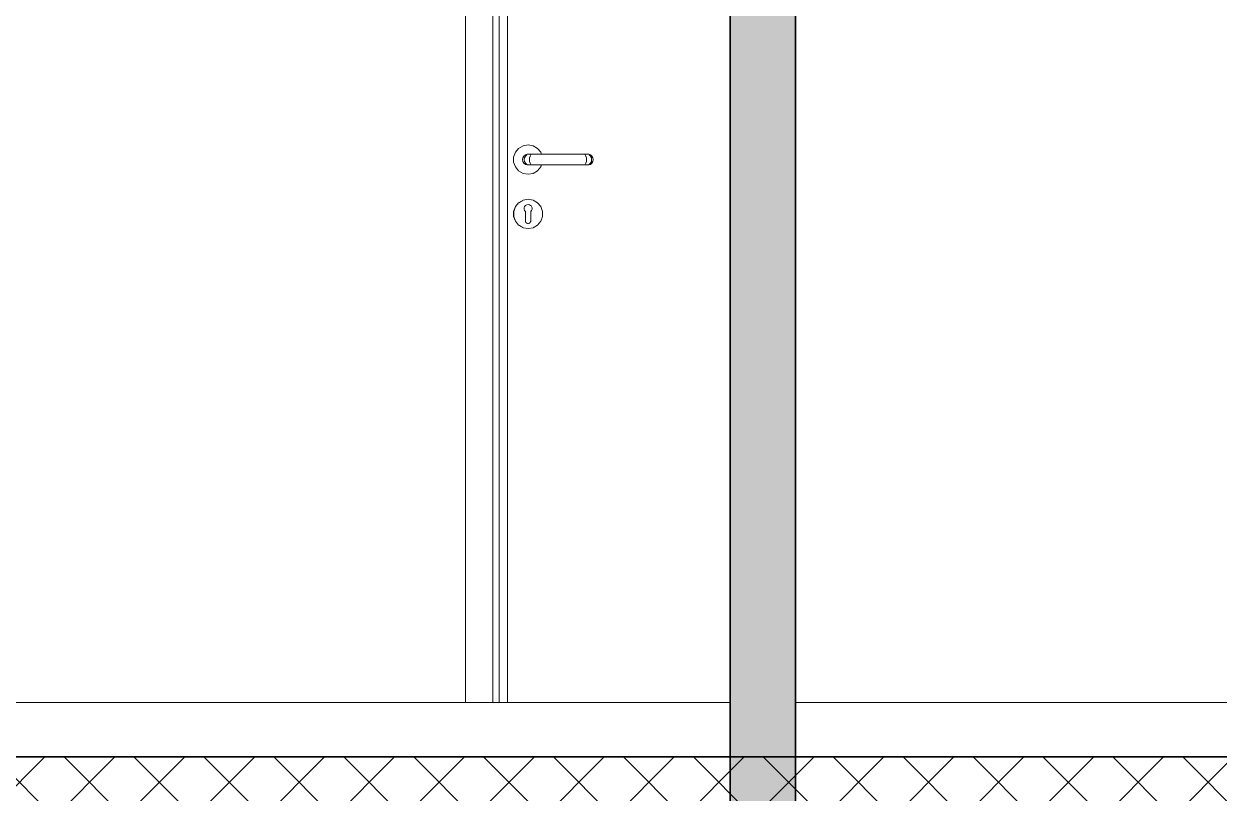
# Model space of a CAD drawing. Header units: millimetres. Extents: x -15634 to 67596, y -3027 to 55843.
# Drawn here: x 38294 to 40494, y 43929 to 45346 of the extents above; entities that cross this region are included whole.
import ezdxf

# ---------------------------------------------------------------- set-up
doc = ezdxf.new("R2010")
doc.units = ezdxf.units.MM
doc.header["$MEASUREMENT"] = 0
doc.set_wipeout_variables(frame=1)
doc.linetypes.add('Wipeout_Contour', pattern=[1000, 0, -1000])
doc.layers.add('Structural - Bearing', color=7, linetype='Continuous')
for name, color, linetype, lineweight in [('Structural - Bearing_Pen_No__1', 7, 'Continuous', 13), ('Structural - Bearing_Pen_No__101', 252, 'Continuous', 13), ('Structural - Bearing_Pen_No__7', 7, 'Continuous', 35)]:
    doc.layers.add(name, color=color, linetype=linetype, lineweight=lineweight)
doc.layers.add('Structural - Bearing_Pen_No__61', color=7, linetype='Continuous', lineweight=20, true_color=0x6a6a6a)
doc.layers.add('Structural - Bearing_Pen_No__82', color=7, linetype='Continuous', lineweight=20, true_color=0xaaaaaa)

msp = doc.modelspace()

# ---------------------------------------------------------------- wipeouts: each hides what was drawn before it
at = {"color": 254, "linetype": 'Wipeout_Contour', "lineweight": 0, "ltscale": 242172.321981}
msp.add_wipeout([(39714.4, 43995.6), (40494.3, 43995.6), (40494.3, 46695.6), (39714.4, 46695.6)], dxfattribs=at).dxf.layer = 'Structural - Bearing'
at = {"color": 254, "linetype": 'Wipeout_Contour', "lineweight": 0, "ltscale": 239048.169695}
msp.add_wipeout([(39169.4, 46170.6), (39157.4, 46182.6), (39157.4, 44095.6), (39169.4, 44095.6)], dxfattribs=at).dxf.layer = 'Structural - Bearing'
at = {"color": 254, "linetype": 'Wipeout_Contour', "lineweight": 0, "ltscale": 1673418.178846086}
msp.add_wipeout([(39195.8, 45090.9), (39199, 45082.1), (39205, 45074.9), (39213.1, 45070.2), (39222.4, 45068.6), (39231.6, 45070.2), (39239.7, 45074.9), (39245.7, 45082.1), (39247.1, 45085.8), (39237.6, 45085.8), (39220.6, 45085.8), (39217.4, 45086.9), (39214.7, 45089.2), (39213, 45092.2), (39212.4, 45095.6), (39213, 45099), (39214.7, 45102), (39217.4, 45104.3), (39220.6, 45105.5), (39247.1, 45105.5), (39245.7, 45109.1), (39239.7, 45116.3), (39231.6, 45121), (39222.4, 45122.6), (39213.1, 45121), (39205, 45116.3), (39199, 45109.1), (39195.8, 45100.3)], dxfattribs=at).dxf.layer = 'Structural - Bearing'
at = {"color": 254, "linetype": 'Wipeout_Contour', "lineweight": 0, "ltscale": 417954.165848}
msp.add_wipeout([(39228.8, 45009.4), (39229.7, 45007), (39229.8, 45004.4), (39229.7, 45004.4), (39239.7, 45016.2), (39231.6, 45020.9), (39227.8, 45010.5)], dxfattribs=at).dxf.layer = 'Structural - Bearing'

# ---------------------------------------------------------------- next in the draw order: linework, layer by layer
at = {"layer": 'Structural - Bearing_Pen_No__1', "color": 7, "linetype": 'Continuous', "lineweight": 13}
for p, q in [((39714.4, 43995.6), (39714.4, 46895.6)), ((39714.4, 41095.6), (39714.4, 43995.6)), ((39714.4, 43995.6), (43944.4, 43995.6))]:
    msp.add_line(p, q, dxfattribs=at)
at = {"layer": 'Structural - Bearing_Pen_No__61', "color": 251, "linetype": 'Continuous', "lineweight": 20, "true_color": 0x6a6a6a}
msp.add_lwpolyline([(39714.4, 44095.6), (43944.4, 44095.6)], dxfattribs=at)

# ---------------------------------------------------------------- next in the draw order: wipeouts: each hides what was drawn before it
at = {"color": 254, "linetype": 'Wipeout_Contour', "lineweight": 0, "ltscale": 239014.231443}
msp.add_wipeout([(39107.4, 44095.6), (39157.4, 44095.6), (39157.4, 46182.6), (39107.4, 46232.6)], dxfattribs=at).dxf.layer = 'Structural - Bearing'
at = {"color": 254, "linetype": 'Wipeout_Contour', "lineweight": 0, "ltscale": 239051.547228}
msp.add_wipeout([(39169.4, 44095.6), (39184.4, 44095.6), (39184.4, 46155.6), (39169.4, 46155.6)], dxfattribs=at).dxf.layer = 'Structural - Bearing'
at = {"color": 254, "linetype": 'Wipeout_Contour', "lineweight": 0, "ltscale": 239038.422994}
msp.add_wipeout([(39215.4, 45095.6), (39212.4, 45095.6), (39213, 45092.2), (39216, 45092.2)], dxfattribs=at).dxf.layer = 'Structural - Bearing'
at = {"color": 254, "linetype": 'Wipeout_Contour', "lineweight": 0, "ltscale": 358230.311551}
msp.add_wipeout([(39228.9, 45002), (39227.4, 45000), (39227.4, 44998.5), (39245.7, 45009.1), (39239.7, 45016.2), (39229.7, 45004.4)], dxfattribs=at).dxf.layer = 'Structural - Bearing'

# ---------------------------------------------------------------- next in the draw order: wipeouts: each hides what was drawn before it
at = {"color": 254, "linetype": 'Wipeout_Contour', "lineweight": 0, "ltscale": 239087.244336}
msp.add_wipeout([(39217.4, 45104.3), (39219.9, 45104.3), (39222.8, 45105.5), (39220.6, 45105.5)], dxfattribs=at).dxf.layer = 'Structural - Bearing'
at = {"color": 254, "linetype": 'Wipeout_Contour', "lineweight": 0, "ltscale": 239031.619612}
msp.add_wipeout([(39213, 45092.2), (39214.7, 45089.2), (39217.5, 45089.2), (39216, 45092.2)], dxfattribs=at).dxf.layer = 'Structural - Bearing'
at = {"color": 254, "linetype": 'Wipeout_Contour', "lineweight": 0, "ltscale": 238867.615988}
msp.add_wipeout([(39239.7, 45016.3), (39231.6, 45021), (39231.6, 45020.9), (39239.7, 45016.2)], dxfattribs=at).dxf.layer = 'Structural - Bearing'

# ---------------------------------------------------------------- next in the draw order: wipeouts: each hides what was drawn before it
at = {"color": 254, "linetype": 'Wipeout_Contour', "lineweight": 0, "ltscale": 239074.716101}
msp.add_wipeout([(39214.7, 45102), (39217.5, 45102), (39219.9, 45104.3), (39217.4, 45104.3)], dxfattribs=at).dxf.layer = 'Structural - Bearing'
at = {"color": 254, "linetype": 'Wipeout_Contour', "lineweight": 0, "ltscale": 239029.175735}
msp.add_wipeout([(39214.7, 45089.2), (39217.4, 45086.9), (39219.9, 45086.9), (39217.5, 45089.2)], dxfattribs=at).dxf.layer = 'Structural - Bearing'
at = {"color": 254, "linetype": 'Wipeout_Contour', "lineweight": 0, "ltscale": 358247.808773}
msp.add_wipeout([(39227.1, 45011.3), (39227.8, 45010.5), (39231.6, 45020.9), (39222.4, 45022.5), (39222.4, 45013), (39224.9, 45012.6)], dxfattribs=at).dxf.layer = 'Structural - Bearing'

# ---------------------------------------------------------------- next in the draw order: wipeouts: each hides what was drawn before it
at = {"color": 254, "linetype": 'Wipeout_Contour', "lineweight": 0, "ltscale": 239061.344634}
msp.add_wipeout([(39214.7, 45102), (39213, 45099), (39216, 45099), (39217.5, 45102)], dxfattribs=at).dxf.layer = 'Structural - Bearing'
at = {"color": 254, "linetype": 'Wipeout_Contour', "lineweight": 0, "ltscale": 239031.382476}
msp.add_wipeout([(39219.9, 45086.9), (39217.4, 45086.9), (39220.6, 45085.8), (39222.8, 45085.8)], dxfattribs=at).dxf.layer = 'Structural - Bearing'
at = {"color": 254, "linetype": 'Wipeout_Contour', "lineweight": 0, "ltscale": 238854.361291}
msp.add_wipeout([(39231.6, 45021), (39222.4, 45022.6), (39222.4, 45022.5), (39231.6, 45020.9)], dxfattribs=at).dxf.layer = 'Structural - Bearing'
at = {"color": 254, "linetype": 'Wipeout_Contour', "lineweight": 0, "ltscale": 238818.911668}
msp.add_wipeout([(39227.4, 44996.5), (39248.9, 45000.3), (39245.7, 45009.1), (39227.4, 44998.5)], dxfattribs=at).dxf.layer = 'Structural - Bearing'

# ---------------------------------------------------------------- next in the draw order: wipeouts: each hides what was drawn before it
at = {"color": 254, "linetype": 'Wipeout_Contour', "lineweight": 0, "ltscale": 239048.746507}
msp.add_wipeout([(39213, 45099), (39212.4, 45095.6), (39215.4, 45095.6), (39216, 45099)], dxfattribs=at).dxf.layer = 'Structural - Bearing'
at = {"color": 254, "linetype": 'Wipeout_Contour', "lineweight": 0, "ltscale": 358218.221541}
msp.add_wipeout([(39219.8, 45012.6), (39222.4, 45013), (39222.4, 45022.5), (39213.2, 45020.9), (39216.9, 45010.5), (39217.6, 45011.3)], dxfattribs=at).dxf.layer = 'Structural - Bearing'
at = {"color": 254, "linetype": 'Wipeout_Contour', "lineweight": 0, "ltscale": 298423.672319}
msp.add_wipeout([(39231.6, 44970.3), (39239.7, 44975), (39227.4, 44989.6), (39227.4, 44983.1), (39227.2, 44982.3)], dxfattribs=at).dxf.layer = 'Structural - Bearing'

# ---------------------------------------------------------------- next in the draw order: wipeouts: each hides what was drawn before it
at = {"color": 254, "linetype": 'Wipeout_Contour', "lineweight": 0, "ltscale": 239054.40238}
msp.add_wipeout([(39215.4, 45095.6), (39216, 45092.2), (39225, 45092.2), (39224.7, 45095.6)], dxfattribs=at).dxf.layer = 'Structural - Bearing'
at = {"color": 254, "linetype": 'Wipeout_Contour', "lineweight": 0, "ltscale": 238830.137367}
msp.add_wipeout([(39222.4, 45022.6), (39213.1, 45021), (39213.2, 45020.9), (39222.4, 45022.5)], dxfattribs=at).dxf.layer = 'Structural - Bearing'
at = {"color": 254, "linetype": 'Wipeout_Contour', "lineweight": 0, "ltscale": 238764.732935}
msp.add_wipeout([(39227.4, 44989.6), (39239.7, 44975), (39245.7, 44982.2), (39227.4, 44992.7)], dxfattribs=at).dxf.layer = 'Structural - Bearing'

# ---------------------------------------------------------------- next in the draw order: wipeouts: each hides what was drawn before it
at = {"color": 254, "linetype": 'Wipeout_Contour', "lineweight": 0, "ltscale": 239099.170693}
msp.add_wipeout([(39222.8, 45105.5), (39219.9, 45104.3), (39227.3, 45104.3), (39229, 45105.5)], dxfattribs=at).dxf.layer = 'Structural - Bearing'
at = {"color": 254, "linetype": 'Wipeout_Contour', "lineweight": 0, "ltscale": 239046.84601}
msp.add_wipeout([(39216, 45092.2), (39217.5, 45089.2), (39225.9, 45089.2), (39225, 45092.2)], dxfattribs=at).dxf.layer = 'Structural - Bearing'
at = {"color": 254, "linetype": 'Wipeout_Contour', "lineweight": 0, "ltscale": 238786.730534}
msp.add_wipeout([(39227.4, 44992.7), (39245.7, 44982.2), (39248.9, 44990.9), (39227.4, 44994.7)], dxfattribs=at).dxf.layer = 'Structural - Bearing'

# ---------------------------------------------------------------- next in the draw order: wipeouts: each hides what was drawn before it
at = {"color": 254, "linetype": 'Wipeout_Contour', "lineweight": 0, "ltscale": 239088.533294}
msp.add_wipeout([(39219.9, 45104.3), (39217.5, 45102), (39225.9, 45102), (39227.3, 45104.3)], dxfattribs=at).dxf.layer = 'Structural - Bearing'
at = {"color": 254, "linetype": 'Wipeout_Contour', "lineweight": 0, "ltscale": 239042.995541}
msp.add_wipeout([(39217.5, 45089.2), (39219.9, 45086.9), (39227.3, 45086.9), (39225.9, 45089.2)], dxfattribs=at).dxf.layer = 'Structural - Bearing'
at = {"color": 254, "linetype": 'Wipeout_Contour', "lineweight": 0, "ltscale": 238804.823097}
msp.add_wipeout([(39227.4, 44994.7), (39248.9, 44990.9), (39248.9, 45000.3), (39227.4, 44996.5)], dxfattribs=at).dxf.layer = 'Structural - Bearing'

# ---------------------------------------------------------------- next in the draw order: wipeouts: each hides what was drawn before it
at = {"color": 254, "linetype": 'Wipeout_Contour', "lineweight": 0, "ltscale": 239076.569156}
msp.add_wipeout([(39217.5, 45102), (39216, 45099), (39225, 45099), (39225.9, 45102)], dxfattribs=at).dxf.layer = 'Structural - Bearing'
at = {"color": 254, "linetype": 'Wipeout_Contour', "lineweight": 0, "ltscale": 239043.311609}
msp.add_wipeout([(39219.9, 45086.9), (39222.8, 45085.8), (39229, 45085.8), (39227.3, 45086.9)], dxfattribs=at).dxf.layer = 'Structural - Bearing'
at = {"color": 254, "linetype": 'Wipeout_Contour', "lineweight": 0, "ltscale": 417872.64946}
msp.add_wipeout([(39216, 45009.4), (39216.9, 45010.5), (39213.2, 45020.9), (39205.1, 45016.2), (39215, 45004.4), (39215, 45004.4), (39215, 45007)], dxfattribs=at).dxf.layer = 'Structural - Bearing'
at = {"color": 254, "linetype": 'Wipeout_Contour', "lineweight": 0, "ltscale": 238856.358451}
msp.add_wipeout([(39249, 45000.3), (39245.7, 45009.1), (39245.7, 45009.1), (39248.9, 45000.3)], dxfattribs=at).dxf.layer = 'Structural - Bearing'
at = {"color": 254, "linetype": 'Wipeout_Contour', "lineweight": 0, "ltscale": 477434.57558}
msp.add_wipeout([(39227.1, 44981.4), (39226.2, 44979.9), (39224.9, 44978.8), (39223.2, 44978.2), (39222.4, 44978.2), (39222.4, 44968.7), (39231.6, 44970.3), (39227.2, 44982.3)], dxfattribs=at).dxf.layer = 'Structural - Bearing'

# ---------------------------------------------------------------- next in the draw order: wipeouts: each hides what was drawn before it
at = {"color": 254, "linetype": 'Wipeout_Contour', "lineweight": 0, "ltscale": 239064.725209}
msp.add_wipeout([(39216, 45099), (39215.4, 45095.6), (39224.7, 45095.6), (39225, 45099)], dxfattribs=at).dxf.layer = 'Structural - Bearing'
at = {"color": 254, "linetype": 'Wipeout_Contour', "lineweight": 0, "ltscale": 238797.872424}
msp.add_wipeout([(39213.1, 45021), (39205, 45016.3), (39205.1, 45016.2), (39213.2, 45020.9)], dxfattribs=at).dxf.layer = 'Structural - Bearing'
at = {"color": 254, "linetype": 'Wipeout_Contour', "lineweight": 0, "ltscale": 238729.031583}
msp.add_wipeout([(39231.6, 44970.2), (39239.7, 44974.9), (39239.7, 44975), (39231.6, 44970.3)], dxfattribs=at).dxf.layer = 'Structural - Bearing'

# ---------------------------------------------------------------- next in the draw order: wipeouts: each hides what was drawn before it
at = {"color": 254, "linetype": 'Wipeout_Contour', "lineweight": 0, "ltscale": 239081.19385}
msp.add_wipeout([(39236.1, 45095.6), (39224.7, 45095.6), (39225, 45092.2), (39236.1, 45092.2)], dxfattribs=at).dxf.layer = 'Structural - Bearing'
at = {"color": 254, "linetype": 'Wipeout_Contour', "lineweight": 0, "ltscale": 358144.049093}
msp.add_wipeout([(39215.8, 45002), (39215, 45004.4), (39205.1, 45016.2), (39199.1, 45009.1), (39217.4, 44998.5), (39217.4, 45000)], dxfattribs=at).dxf.layer = 'Structural - Bearing'
at = {"color": 254, "linetype": 'Wipeout_Contour', "lineweight": 0, "ltscale": 477398.913865}
msp.add_wipeout([(39221.5, 44978.2), (39219.9, 44978.8), (39218.5, 44979.9), (39217.7, 44981.4), (39217.5, 44982.3), (39213.2, 44970.3), (39222.4, 44968.7), (39222.4, 44978.2)], dxfattribs=at).dxf.layer = 'Structural - Bearing'
at = {"color": 254, "linetype": 'Wipeout_Contour', "lineweight": 0, "ltscale": 238765.457692}
msp.add_wipeout([(39239.7, 44974.9), (39245.7, 44982.1), (39245.7, 44982.2), (39239.7, 44975)], dxfattribs=at).dxf.layer = 'Structural - Bearing'

# ---------------------------------------------------------------- next in the draw order: wipeouts: each hides what was drawn before it
at = {"color": 254, "linetype": 'Wipeout_Contour', "lineweight": 0, "ltscale": 239119.607719}
msp.add_wipeout([(39229, 45105.5), (39227.3, 45104.3), (39236.7, 45104.3), (39237.1, 45105.5)], dxfattribs=at).dxf.layer = 'Structural - Bearing'
at = {"color": 254, "linetype": 'Wipeout_Contour', "lineweight": 0, "ltscale": 239072.466588}
msp.add_wipeout([(39236.1, 45092.2), (39225, 45092.2), (39225.9, 45089.2), (39236.4, 45089.2)], dxfattribs=at).dxf.layer = 'Structural - Bearing'
at = {"color": 254, "linetype": 'Wipeout_Contour', "lineweight": 0, "ltscale": 238761.451108}
msp.add_wipeout([(39205, 45016.3), (39199, 45009.1), (39199.1, 45009.1), (39205.1, 45016.2)], dxfattribs=at).dxf.layer = 'Structural - Bearing'
at = {"color": 254, "linetype": 'Wipeout_Contour', "lineweight": 0, "ltscale": 238801.637418}
msp.add_wipeout([(39245.7, 44982.1), (39249, 44990.9), (39248.9, 44990.9), (39245.7, 44982.2)], dxfattribs=at).dxf.layer = 'Structural - Bearing'
at = {"color": 254, "linetype": 'Wipeout_Contour', "lineweight": 0, "ltscale": 238696.753391}
msp.add_wipeout([(39222.4, 44968.6), (39231.6, 44970.2), (39231.6, 44970.3), (39222.4, 44968.7)], dxfattribs=at).dxf.layer = 'Structural - Bearing'

# ---------------------------------------------------------------- next in the draw order: wipeouts: each hides what was drawn before it
at = {"color": 254, "linetype": 'Wipeout_Contour', "lineweight": 0, "ltscale": 239111.943804}
msp.add_wipeout([(39227.3, 45104.3), (39225.9, 45102), (39236.4, 45102), (39236.7, 45104.3)], dxfattribs=at).dxf.layer = 'Structural - Bearing'
at = {"color": 254, "linetype": 'Wipeout_Contour', "lineweight": 0, "ltscale": 239066.410475}
msp.add_wipeout([(39225.9, 45089.2), (39227.3, 45086.9), (39236.7, 45086.9), (39236.4, 45089.2)], dxfattribs=at).dxf.layer = 'Structural - Bearing'
at = {"color": 254, "linetype": 'Wipeout_Contour', "lineweight": 0, "ltscale": 238740.1521}
msp.add_wipeout([(39217.4, 44998.5), (39199.1, 45009.1), (39195.9, 45000.3), (39217.4, 44996.5)], dxfattribs=at).dxf.layer = 'Structural - Bearing'
at = {"color": 254, "linetype": 'Wipeout_Contour', "lineweight": 0, "ltscale": 238833.202797}
msp.add_wipeout([(39249, 44990.9), (39249, 45000.3), (39248.9, 45000.3), (39248.9, 44990.9)], dxfattribs=at).dxf.layer = 'Structural - Bearing'

# ---------------------------------------------------------------- next in the draw order: wipeouts: each hides what was drawn before it
at = {"color": 254, "linetype": 'Wipeout_Contour', "lineweight": 0, "ltscale": 239102.186581}
msp.add_wipeout([(39225.9, 45102), (39225, 45099), (39236.1, 45099), (39236.4, 45102)], dxfattribs=at).dxf.layer = 'Structural - Bearing'
at = {"color": 254, "linetype": 'Wipeout_Contour', "lineweight": 0, "ltscale": 239063.753388}
msp.add_wipeout([(39227.3, 45086.9), (39229, 45085.8), (39237.1, 45085.8), (39236.7, 45086.9)], dxfattribs=at).dxf.layer = 'Structural - Bearing'
at = {"color": 254, "linetype": 'Wipeout_Contour', "lineweight": 0, "ltscale": 298367.844723}
msp.add_wipeout([(39205.1, 44975), (39213.2, 44970.3), (39217.5, 44982.3), (39217.4, 44983.1), (39217.4, 44989.6)], dxfattribs=at).dxf.layer = 'Structural - Bearing'

# ---------------------------------------------------------------- next in the draw order: wipeouts: each hides what was drawn before it
at = {"color": 254, "linetype": 'Wipeout_Contour', "lineweight": 0, "ltscale": 239091.515535}
msp.add_wipeout([(39224.7, 45095.6), (39236.1, 45095.6), (39236.1, 45099), (39225, 45099)], dxfattribs=at).dxf.layer = 'Structural - Bearing'
at = {"color": 254, "linetype": 'Wipeout_Contour', "lineweight": 0, "ltscale": 238725.26548}
msp.add_wipeout([(39199, 45009.1), (39195.8, 45000.3), (39195.9, 45000.3), (39199.1, 45009.1)], dxfattribs=at).dxf.layer = 'Structural - Bearing'
at = {"color": 254, "linetype": 'Wipeout_Contour', "lineweight": 0, "ltscale": 238672.513936}
msp.add_wipeout([(39213.1, 44970.2), (39222.4, 44968.6), (39222.4, 44968.7), (39213.2, 44970.3)], dxfattribs=at).dxf.layer = 'Structural - Bearing'

# ---------------------------------------------------------------- next in the draw order: wipeouts: each hides what was drawn before it
at = {"color": 254, "linetype": 'Wipeout_Contour', "lineweight": 0, "ltscale": 239204.408484}
msp.add_wipeout([(39236.1, 45095.6), (39236.1, 45092.2), (39318.6, 45092.2), (39318.7, 45095.6)], dxfattribs=at).dxf.layer = 'Structural - Bearing'
at = {"color": 254, "linetype": 'Wipeout_Contour', "lineweight": 0, "ltscale": 238722.052339}
msp.add_wipeout([(39217.4, 44996.5), (39195.9, 45000.3), (39195.9, 44990.9), (39217.4, 44994.7)], dxfattribs=at).dxf.layer = 'Structural - Bearing'

# ---------------------------------------------------------------- next in the draw order: wipeouts: each hides what was drawn before it
at = {"color": 254, "linetype": 'Wipeout_Contour', "lineweight": 0, "ltscale": 239237.479986}
msp.add_wipeout([(39237.1, 45105.5), (39236.7, 45104.3), (39318, 45104.3), (39317.6, 45105.5)], dxfattribs=at).dxf.layer = 'Structural - Bearing'
at = {"color": 254, "linetype": 'Wipeout_Contour', "lineweight": 0, "ltscale": 239194.714319}
msp.add_wipeout([(39318.6, 45092.2), (39236.1, 45092.2), (39236.4, 45089.2), (39318.4, 45089.2)], dxfattribs=at).dxf.layer = 'Structural - Bearing'
at = {"color": 254, "linetype": 'Wipeout_Contour', "lineweight": 0, "ltscale": 238707.956084}
msp.add_wipeout([(39217.4, 44994.7), (39195.9, 44990.9), (39199.1, 44982.2), (39217.4, 44992.7)], dxfattribs=at).dxf.layer = 'Structural - Bearing'

# ---------------------------------------------------------------- next in the draw order: wipeouts: each hides what was drawn before it
at = {"color": 254, "linetype": 'Wipeout_Contour', "lineweight": 0, "ltscale": 239232.321981}
msp.add_wipeout([(39236.7, 45104.3), (39236.4, 45102), (39318.4, 45102), (39318, 45104.3)], dxfattribs=at).dxf.layer = 'Structural - Bearing'
at = {"color": 254, "linetype": 'Wipeout_Contour', "lineweight": 0, "ltscale": 239186.811528}
msp.add_wipeout([(39236.4, 45089.2), (39236.7, 45086.9), (39318, 45086.9), (39318.4, 45089.2)], dxfattribs=at).dxf.layer = 'Structural - Bearing'
at = {"color": 254, "linetype": 'Wipeout_Contour', "lineweight": 0, "ltscale": 238697.809061}
msp.add_wipeout([(39217.4, 44992.7), (39199.1, 44982.2), (39205.1, 44975), (39217.4, 44989.6)], dxfattribs=at).dxf.layer = 'Structural - Bearing'

# ---------------------------------------------------------------- next in the draw order: wipeouts: each hides what was drawn before it
at = {"color": 254, "linetype": 'Wipeout_Contour', "lineweight": 0, "ltscale": 239224.419158}
msp.add_wipeout([(39236.1, 45099), (39318.6, 45099), (39318.4, 45102), (39236.4, 45102)], dxfattribs=at).dxf.layer = 'Structural - Bearing'
at = {"color": 254, "linetype": 'Wipeout_Contour', "lineweight": 0, "ltscale": 239181.653151}
msp.add_wipeout([(39236.7, 45086.9), (39237.1, 45085.8), (39317.6, 45085.8), (39318, 45086.9)], dxfattribs=at).dxf.layer = 'Structural - Bearing'
at = {"color": 254, "linetype": 'Wipeout_Contour', "lineweight": 0, "ltscale": 238693.686104}
msp.add_wipeout([(39195.8, 45000.3), (39195.8, 44990.9), (39195.9, 44990.9), (39195.9, 45000.3)], dxfattribs=at).dxf.layer = 'Structural - Bearing'
at = {"color": 254, "linetype": 'Wipeout_Contour', "lineweight": 0, "ltscale": 238659.248748}
msp.add_wipeout([(39205, 44974.9), (39213.1, 44970.2), (39213.2, 44970.3), (39205.1, 44975)], dxfattribs=at).dxf.layer = 'Structural - Bearing'

# ---------------------------------------------------------------- next in the draw order: wipeouts: each hides what was drawn before it
at = {"color": 254, "linetype": 'Wipeout_Contour', "lineweight": 0, "ltscale": 239214.724866}
msp.add_wipeout([(39236.1, 45099), (39236.1, 45095.6), (39318.7, 45095.6), (39318.6, 45099)], dxfattribs=at).dxf.layer = 'Structural - Bearing'
at = {"color": 254, "linetype": 'Wipeout_Contour', "lineweight": 0, "ltscale": 238670.515294}
msp.add_wipeout([(39195.8, 44990.9), (39199, 44982.1), (39199.1, 44982.2), (39195.9, 44990.9)], dxfattribs=at).dxf.layer = 'Structural - Bearing'

# ---------------------------------------------------------------- next in the draw order: wipeouts: each hides what was drawn before it
at = {"color": 254, "linetype": 'Wipeout_Contour', "lineweight": 0, "ltscale": 239327.644373}
msp.add_wipeout([(39318.6, 45092.2), (39329.7, 45092.2), (39330, 45095.6), (39318.7, 45095.6)], dxfattribs=at).dxf.layer = 'Structural - Bearing'
at = {"color": 254, "linetype": 'Wipeout_Contour', "lineweight": 0, "ltscale": 238658.554558}
msp.add_wipeout([(39199, 44982.1), (39205, 44974.9), (39205.1, 44975), (39199.1, 44982.2)], dxfattribs=at).dxf.layer = 'Structural - Bearing'

# ---------------------------------------------------------------- next in the draw order: wipeouts: each hides what was drawn before it
at = {"color": 254, "linetype": 'Wipeout_Contour', "lineweight": 0, "ltscale": 239355.36858}
msp.add_wipeout([(39317.6, 45105.5), (39318, 45104.3), (39327.5, 45104.3), (39325.8, 45105.5)], dxfattribs=at).dxf.layer = 'Structural - Bearing'
at = {"color": 254, "linetype": 'Wipeout_Contour', "lineweight": 0, "ltscale": 239316.982383}
msp.add_wipeout([(39318.6, 45092.2), (39318.4, 45089.2), (39328.8, 45089.2), (39329.7, 45092.2)], dxfattribs=at).dxf.layer = 'Structural - Bearing'
at = {"color": 254, "linetype": 'Wipeout_Contour', "lineweight": 0, "ltscale": 1611694.26655021}
msp.add_wipeout([(39215, 45007), (39215, 45004.4), (39215.8, 45002), (39217.4, 45000), (39217.4, 44983.1), (39217.7, 44981.4), (39218.5, 44979.9), (39219.9, 44978.8), (39221.5, 44978.2), (39223.2, 44978.2), (39224.9, 44978.8), (39226.2, 44979.9), (39227.1, 44981.4), (39227.4, 44983.1), (39227.4, 45000), (39228.9, 45002), (39229.7, 45004.4), (39229.8, 45004.4), (39229.7, 45007), (39228.8, 45009.4), (39227.8, 45010.5), (39227.1, 45011.3), (39224.9, 45012.6), (39222.4, 45013), (39219.8, 45012.6), (39217.6, 45011.3), (39216, 45009.4)], dxfattribs=at).dxf.layer = 'Structural - Bearing'

# ---------------------------------------------------------------- next in the draw order: wipeouts: each hides what was drawn before it
at = {"color": 254, "linetype": 'Wipeout_Contour', "lineweight": 0, "ltscale": 239352.718763}
msp.add_wipeout([(39318, 45104.3), (39318.4, 45102), (39328.8, 45102), (39327.5, 45104.3)], dxfattribs=at).dxf.layer = 'Structural - Bearing'
at = {"color": 254, "linetype": 'Wipeout_Contour', "lineweight": 0, "ltscale": 239307.231185}
msp.add_wipeout([(39318.4, 45089.2), (39318, 45086.9), (39327.5, 45086.9), (39328.8, 45089.2)], dxfattribs=at).dxf.layer = 'Structural - Bearing'

# ---------------------------------------------------------------- next in the draw order: wipeouts: each hides what was drawn before it
at = {"color": 254, "linetype": 'Wipeout_Contour', "lineweight": 0, "ltscale": 239346.672068}
msp.add_wipeout([(39328.8, 45102), (39318.4, 45102), (39318.6, 45099), (39329.7, 45099)], dxfattribs=at).dxf.layer = 'Structural - Bearing'
at = {"color": 254, "linetype": 'Wipeout_Contour', "lineweight": 0, "ltscale": 239299.56924}
msp.add_wipeout([(39318, 45086.9), (39317.6, 45085.8), (39325.8, 45085.8), (39327.5, 45086.9)], dxfattribs=at).dxf.layer = 'Structural - Bearing'

# ---------------------------------------------------------------- next in the draw order: wipeouts: each hides what was drawn before it
at = {"color": 254, "linetype": 'Wipeout_Contour', "lineweight": 0, "ltscale": 239337.955452}
msp.add_wipeout([(39329.7, 45099), (39318.6, 45099), (39318.7, 45095.6), (39330, 45095.6)], dxfattribs=at).dxf.layer = 'Structural - Bearing'

# ---------------------------------------------------------------- next in the draw order: wipeouts: each hides what was drawn before it
at = {"color": 254, "linetype": 'Wipeout_Contour', "lineweight": 0, "ltscale": 239354.475849}
msp.add_wipeout([(39330, 45095.6), (39329.7, 45092.2), (39338.8, 45092.2), (39339.3, 45095.6)], dxfattribs=at).dxf.layer = 'Structural - Bearing'

# ---------------------------------------------------------------- next in the draw order: wipeouts: each hides what was drawn before it
at = {"color": 254, "linetype": 'Wipeout_Contour', "lineweight": 0, "ltscale": 239375.834264}
msp.add_wipeout([(39325.8, 45105.5), (39327.5, 45104.3), (39334.8, 45104.3), (39331.9, 45105.5)], dxfattribs=at).dxf.layer = 'Structural - Bearing'
at = {"color": 254, "linetype": 'Wipeout_Contour', "lineweight": 0, "ltscale": 239342.64079}
msp.add_wipeout([(39329.7, 45092.2), (39328.8, 45089.2), (39337.2, 45089.2), (39338.8, 45092.2)], dxfattribs=at).dxf.layer = 'Structural - Bearing'

# ---------------------------------------------------------------- next in the draw order: wipeouts: each hides what was drawn before it
at = {"color": 254, "linetype": 'Wipeout_Contour', "lineweight": 0, "ltscale": 239376.163105}
msp.add_wipeout([(39327.5, 45104.3), (39328.8, 45102), (39337.2, 45102), (39334.8, 45104.3)], dxfattribs=at).dxf.layer = 'Structural - Bearing'
at = {"color": 254, "linetype": 'Wipeout_Contour', "lineweight": 0, "ltscale": 239330.679947}
msp.add_wipeout([(39328.8, 45089.2), (39327.5, 45086.9), (39334.8, 45086.9), (39337.2, 45089.2)], dxfattribs=at).dxf.layer = 'Structural - Bearing'

# ---------------------------------------------------------------- next in the draw order: wipeouts: each hides what was drawn before it
at = {"color": 254, "linetype": 'Wipeout_Contour', "lineweight": 0, "ltscale": 239372.327325}
msp.add_wipeout([(39328.8, 45102), (39329.7, 45099), (39338.8, 45099), (39337.2, 45102)], dxfattribs=at).dxf.layer = 'Structural - Bearing'
at = {"color": 254, "linetype": 'Wipeout_Contour', "lineweight": 0, "ltscale": 239320.039673}
msp.add_wipeout([(39327.5, 45086.9), (39325.8, 45085.8), (39331.9, 45085.8), (39334.8, 45086.9)], dxfattribs=at).dxf.layer = 'Structural - Bearing'

# ---------------------------------------------------------------- next in the draw order: wipeouts: each hides what was drawn before it
at = {"color": 254, "linetype": 'Wipeout_Contour', "lineweight": 0, "ltscale": 239364.785785}
msp.add_wipeout([(39329.7, 45099), (39330, 45095.6), (39339.3, 45095.6), (39338.8, 45099)], dxfattribs=at).dxf.layer = 'Structural - Bearing'

# ---------------------------------------------------------------- next in the draw order: wipeouts: each hides what was drawn before it
at = {"color": 254, "linetype": 'Wipeout_Contour', "lineweight": 0, "ltscale": 239370.482484}
msp.add_wipeout([(39338.8, 45092.2), (39341.8, 45092.2), (39342.4, 45095.6), (39339.3, 45095.6)], dxfattribs=at).dxf.layer = 'Structural - Bearing'

# ---------------------------------------------------------------- next in the draw order: wipeouts: each hides what was drawn before it
at = {"color": 254, "linetype": 'Wipeout_Contour', "lineweight": 0, "ltscale": 239387.77934}
msp.add_wipeout([(39331.9, 45105.5), (39334.8, 45104.3), (39337.4, 45104.3), (39334.1, 45105.5)], dxfattribs=at).dxf.layer = 'Structural - Bearing'
at = {"color": 254, "linetype": 'Wipeout_Contour', "lineweight": 0, "ltscale": 239357.892776}
msp.add_wipeout([(39337.2, 45089.2), (39340, 45089.2), (39341.8, 45092.2), (39338.8, 45092.2)], dxfattribs=at).dxf.layer = 'Structural - Bearing'

# ---------------------------------------------------------------- next in the draw order: wipeouts: each hides what was drawn before it
at = {"color": 254, "linetype": 'Wipeout_Contour', "lineweight": 0, "ltscale": 239390.002871}
msp.add_wipeout([(39337.4, 45104.3), (39334.8, 45104.3), (39337.2, 45102), (39340, 45102)], dxfattribs=at).dxf.layer = 'Structural - Bearing'
at = {"color": 254, "linetype": 'Wipeout_Contour', "lineweight": 0, "ltscale": 239344.522325}
msp.add_wipeout([(39334.8, 45086.9), (39337.4, 45086.9), (39340, 45089.2), (39337.2, 45089.2)], dxfattribs=at).dxf.layer = 'Structural - Bearing'

# ---------------------------------------------------------------- next in the draw order: wipeouts: each hides what was drawn before it
at = {"color": 254, "linetype": 'Wipeout_Contour', "lineweight": 0, "ltscale": 239387.577437}
msp.add_wipeout([(39340, 45102), (39337.2, 45102), (39338.8, 45099), (39341.8, 45099)], dxfattribs=at).dxf.layer = 'Structural - Bearing'
at = {"color": 254, "linetype": 'Wipeout_Contour', "lineweight": 0, "ltscale": 239331.987524}
msp.add_wipeout([(39331.9, 45085.8), (39334.1, 45085.8), (39337.4, 45086.9), (39334.8, 45086.9)], dxfattribs=at).dxf.layer = 'Structural - Bearing'

# ---------------------------------------------------------------- next in the draw order: wipeouts: each hides what was drawn before it
at = {"color": 254, "linetype": 'Wipeout_Contour', "lineweight": 0, "ltscale": 239380.791737}
msp.add_wipeout([(39341.8, 45099), (39338.8, 45099), (39339.3, 45095.6), (39342.4, 45095.6)], dxfattribs=at).dxf.layer = 'Structural - Bearing'

# ---------------------------------------------------------------- next in the draw order: wipeouts: each hides what was drawn before it
at = {"color": 254, "linetype": 'Wipeout_Contour', "lineweight": 0, "ltscale": 478754.36141}
msp.add_wipeout([(38294.4, 43995.6), (39594.4, 43995.6), (39594.4, 44095.6), (39107.4, 44095.6), (39107.4, 46232.6), (39594.4, 46232.6), (39594.4, 46695.6), (38294.4, 46695.6)], dxfattribs=at).dxf.layer = 'Structural - Bearing'

# ---------------------------------------------------------------- next in the draw order: hatches: boundary and pattern name
at = {"layer": 'Structural - Bearing_Pen_No__1', "linetype": 'Continuous', "lineweight": 13}
h = msp.add_hatch(dxfattribs=at)
h.set_pattern_fill('CONCRETE_BLOCK', style=0, pattern_type=2)
h.set_pattern_definition([(45, (0, 0), (-64.34671, 64.34671), []), (135, (0, 0), (64.34671, 64.34671), [])])
h.paths.add_polyline_path([(-655.6, 43795.6), (44144.4, 43795.6), (44144.4, 43995.6), (-655.6, 43995.6)])
at = {"layer": 'Structural - Bearing_Pen_No__101', "linetype": 'Continuous', "lineweight": 13}
for points in [[(39594.4, 43995.6), (39714.4, 43995.6), (39714.4, 46895.6), (39594.4, 46895.6)], [(39594.4, 41095.6), (39714.4, 41095.6), (39714.4, 43995.6), (39594.4, 43995.6)]]:
    msp.add_hatch(color=252, dxfattribs=at).paths.add_polyline_path(points)

# ---------------------------------------------------------------- next in the draw order: linework, layer by layer
at = {"layer": 'Structural - Bearing_Pen_No__1', "color": 7, "linetype": 'Continuous', "lineweight": 13}
for p, q in [((39594.4, 43995.6), (39594.4, 46895.6)), ((37134.4, 43995.6), (39594.4, 43995.6)), ((39594.4, 41095.6), (39594.4, 43995.6))]:
    msp.add_line(p, q, dxfattribs=at)
at = {"layer": 'Structural - Bearing_Pen_No__61', "color": 251, "linetype": 'Continuous', "lineweight": 20, "true_color": 0x6a6a6a}
msp.add_lwpolyline([(37134.4, 44095.6), (39594.4, 44095.6)], dxfattribs=at)
at = {"layer": 'Structural - Bearing_Pen_No__7', "color": 7, "linetype": 'Continuous', "lineweight": 35, "flags": 128}
for points in [[(39594.4, 43995.6), (39714.4, 43995.6), (39714.4, 46895.6), (39594.4, 46895.6)], [(-655.6, 43795.6), (44144.4, 43795.6), (44144.4, 43995.6), (-655.6, 43995.6)], [(39594.4, 41095.6), (39714.4, 41095.6), (39714.4, 43995.6), (39594.4, 43995.6)]]:
    msp.add_lwpolyline(points, close=True, dxfattribs=at)
at = {"layer": 'Structural - Bearing_Pen_No__82', "color": 253, "linetype": 'Continuous', "lineweight": 20, "true_color": 0xaaaaaa}
for p, q in [((39107.4, 46232.6), (39107.4, 44095.6)), ((39157.4, 44095.6), (39157.4, 46182.6)), ((39169.4, 44095.6), (39169.4, 46170.6)), ((39184.4, 44095.6), (39184.4, 46155.6)), ((39213.1, 45121), (39205, 45116.3)), ((39222.4, 45122.6), (39213.1, 45121)), ((39231.6, 45121), (39222.4, 45122.6)), ((39239.7, 45116.3), (39231.6, 45121)), ((39199, 45109.1), (39195.8, 45100.3)), ((39195.8, 45100.3), (39195.8, 45090.9)), ((39205, 45116.3), (39199, 45109.1)), ((39213, 45099), (39212.4, 45095.6)), ((39214.7, 45102), (39213, 45099)), ((39217.4, 45104.3), (39214.7, 45102)), ((39216, 45099), (39215.4, 45095.6)), ((39217.5, 45102), (39216, 45099)), ((39220.6, 45105.5), (39217.4, 45104.3)), ((39219.9, 45104.3), (39217.5, 45102)), ((39220.6, 45105.5), (39222.8, 45105.5)), ((39222.8, 45105.5), (39229, 45105.5)), ((39225, 45099), (39224.7, 45095.6)), ((39225.9, 45102), (39225, 45099)), ((39227.3, 45104.3), (39225.9, 45102)), ((39229, 45105.5), (39237.1, 45105.5)), ((39237.1, 45105.5), (39317.6, 45105.5)), ((39245.7, 45109.1), (39239.7, 45116.3)), ((39247.1, 45105.5), (39245.7, 45109.1)), ((39317.6, 45105.5), (39325.8, 45105.5)), ((39325.8, 45105.5), (39331.9, 45105.5)), ((39327.5, 45104.3), (39328.8, 45102)), ((39328.8, 45102), (39329.7, 45099)), ((39329.7, 45099), (39330, 45095.6)), ((39331.9, 45105.5), (39334.1, 45105.5)), ((39334.1, 45105.5), (39337.4, 45104.3)), ((39334.8, 45104.3), (39337.2, 45102)), ((39337.2, 45102), (39338.8, 45099)), ((39337.4, 45104.3), (39340, 45102)), ((39338.8, 45099), (39339.3, 45095.6)), ((39340, 45102), (39341.8, 45099)), ((39341.8, 45099), (39342.4, 45095.6)), ((39195.8, 45090.9), (39199, 45082.1)), ((39199, 45082.1), (39205, 45074.9)), ((39212.4, 45095.6), (39213, 45092.2)), ((39213, 45092.2), (39214.7, 45089.2)), ((39214.7, 45089.2), (39217.4, 45086.9)), ((39215.4, 45095.6), (39216, 45092.2)), ((39216, 45092.2), (39217.5, 45089.2)), ((39217.4, 45086.9), (39220.6, 45085.8)), ((39217.5, 45089.2), (39219.9, 45086.9)), ((39220.6, 45085.8), (39222.8, 45085.8)), ((39222.8, 45085.8), (39229, 45085.8)), ((39224.7, 45095.6), (39225, 45092.2)), ((39225, 45092.2), (39225.9, 45089.2)), ((39225.9, 45089.2), (39227.3, 45086.9)), ((39229, 45085.8), (39237.1, 45085.8)), ((39237.1, 45085.8), (39317.6, 45085.8)), ((39239.7, 45074.9), (39245.7, 45082.1)), ((39245.7, 45082.1), (39247.1, 45085.8)), ((39317.6, 45085.8), (39325.8, 45085.8)), ((39325.8, 45085.8), (39331.9, 45085.8)), ((39328.8, 45089.2), (39327.5, 45086.9)), ((39329.7, 45092.2), (39328.8, 45089.2)), ((39330, 45095.6), (39329.7, 45092.2)), ((39331.9, 45085.8), (39334.1, 45085.8)), ((39337.4, 45086.9), (39334.1, 45085.8)), ((39337.2, 45089.2), (39334.8, 45086.9)), ((39338.8, 45092.2), (39337.2, 45089.2)), ((39340, 45089.2), (39337.4, 45086.9)), ((39339.3, 45095.6), (39338.8, 45092.2)), ((39341.8, 45092.2), (39340, 45089.2)), ((39342.4, 45095.6), (39341.8, 45092.2)), ((39205, 45074.9), (39213.1, 45070.2)), ((39213.1, 45070.2), (39222.4, 45068.6)), ((39222.4, 45068.6), (39231.6, 45070.2)), ((39231.6, 45070.2), (39239.7, 45074.9)), ((39205, 45016.3), (39199, 45009.1)), ((39213.1, 45021), (39205, 45016.3)), ((39222.4, 45022.6), (39213.1, 45021)), ((39216.9, 45010.5), (39216, 45009.4)), ((39216.9, 45010.5), (39217.6, 45011.3)), ((39217.6, 45011.3), (39219.8, 45012.6)), ((39219.8, 45012.6), (39222.4, 45013)), ((39231.6, 45021), (39222.4, 45022.6)), ((39222.4, 45013), (39224.9, 45012.6)), ((39224.9, 45012.6), (39227.1, 45011.3)), ((39227.8, 45010.5), (39227.1, 45011.3)), ((39227.8, 45010.5), (39228.8, 45009.4)), ((39239.7, 45016.3), (39231.6, 45021)), ((39245.7, 45009.1), (39239.7, 45016.3)), ((39199, 45009.1), (39195.8, 45000.3)), ((39195.8, 45000.3), (39195.8, 44990.9)), ((39195.8, 44990.9), (39199, 44982.1)), ((39215, 45007), (39216, 45009.4)), ((39215, 45004.4), (39215, 45007)), ((39215.8, 45002), (39215, 45004.4)), ((39217.4, 45000), (39215.8, 45002)), ((39217.4, 44998.5), (39217.4, 45000)), ((39217.4, 44998.5), (39217.4, 44996.5)), ((39217.4, 44996.5), (39217.4, 44994.7)), ((39217.4, 44994.7), (39217.4, 44992.7)), ((39217.4, 44992.7), (39217.4, 44989.6)), ((39217.4, 44989.6), (39217.4, 44983.1)), ((39228.9, 45002), (39227.4, 45000)), ((39227.4, 45000), (39227.4, 44998.5)), ((39227.4, 44998.5), (39227.4, 44996.5)), ((39227.4, 44996.5), (39227.4, 44994.7)), ((39227.4, 44994.7), (39227.4, 44992.7)), ((39227.4, 44992.7), (39227.4, 44989.6)), ((39227.4, 44989.6), (39227.4, 44983.1)), ((39228.8, 45009.4), (39229.7, 45007)), ((39229.7, 45004.4), (39228.9, 45002)), ((39229.7, 45007), (39229.8, 45004.4)), ((39249, 45000.3), (39245.7, 45009.1)), ((39245.7, 44982.1), (39249, 44990.9)), ((39249, 44990.9), (39249, 45000.3)), ((39199, 44982.1), (39205, 44974.9)), ((39205, 44974.9), (39213.1, 44970.2)), ((39213.1, 44970.2), (39222.4, 44968.6)), ((39217.5, 44982.3), (39217.4, 44983.1)), ((39217.7, 44981.4), (39217.5, 44982.3)), ((39218.5, 44979.9), (39217.7, 44981.4)), ((39219.9, 44978.8), (39218.5, 44979.9)), ((39221.5, 44978.2), (39219.9, 44978.8)), ((39222.4, 44978.2), (39221.5, 44978.2)), ((39223.2, 44978.2), (39222.4, 44978.2)), ((39222.4, 44968.6), (39231.6, 44970.2)), ((39224.9, 44978.8), (39223.2, 44978.2)), ((39226.2, 44979.9), (39224.9, 44978.8)), ((39227.1, 44981.4), (39226.2, 44979.9)), ((39227.2, 44982.3), (39227.1, 44981.4)), ((39227.4, 44983.1), (39227.2, 44982.3)), ((39231.6, 44970.2), (39239.7, 44974.9)), ((39239.7, 44974.9), (39245.7, 44982.1)), ((39107.4, 44095.6), (39157.4, 44095.6)), ((39157.4, 44095.6), (39169.4, 44095.6)), ((39594.4, 44095.6), (39169.4, 44095.6))]:
    msp.add_line(p, q, dxfattribs=at)

doc.saveas('drawing.dxf')
